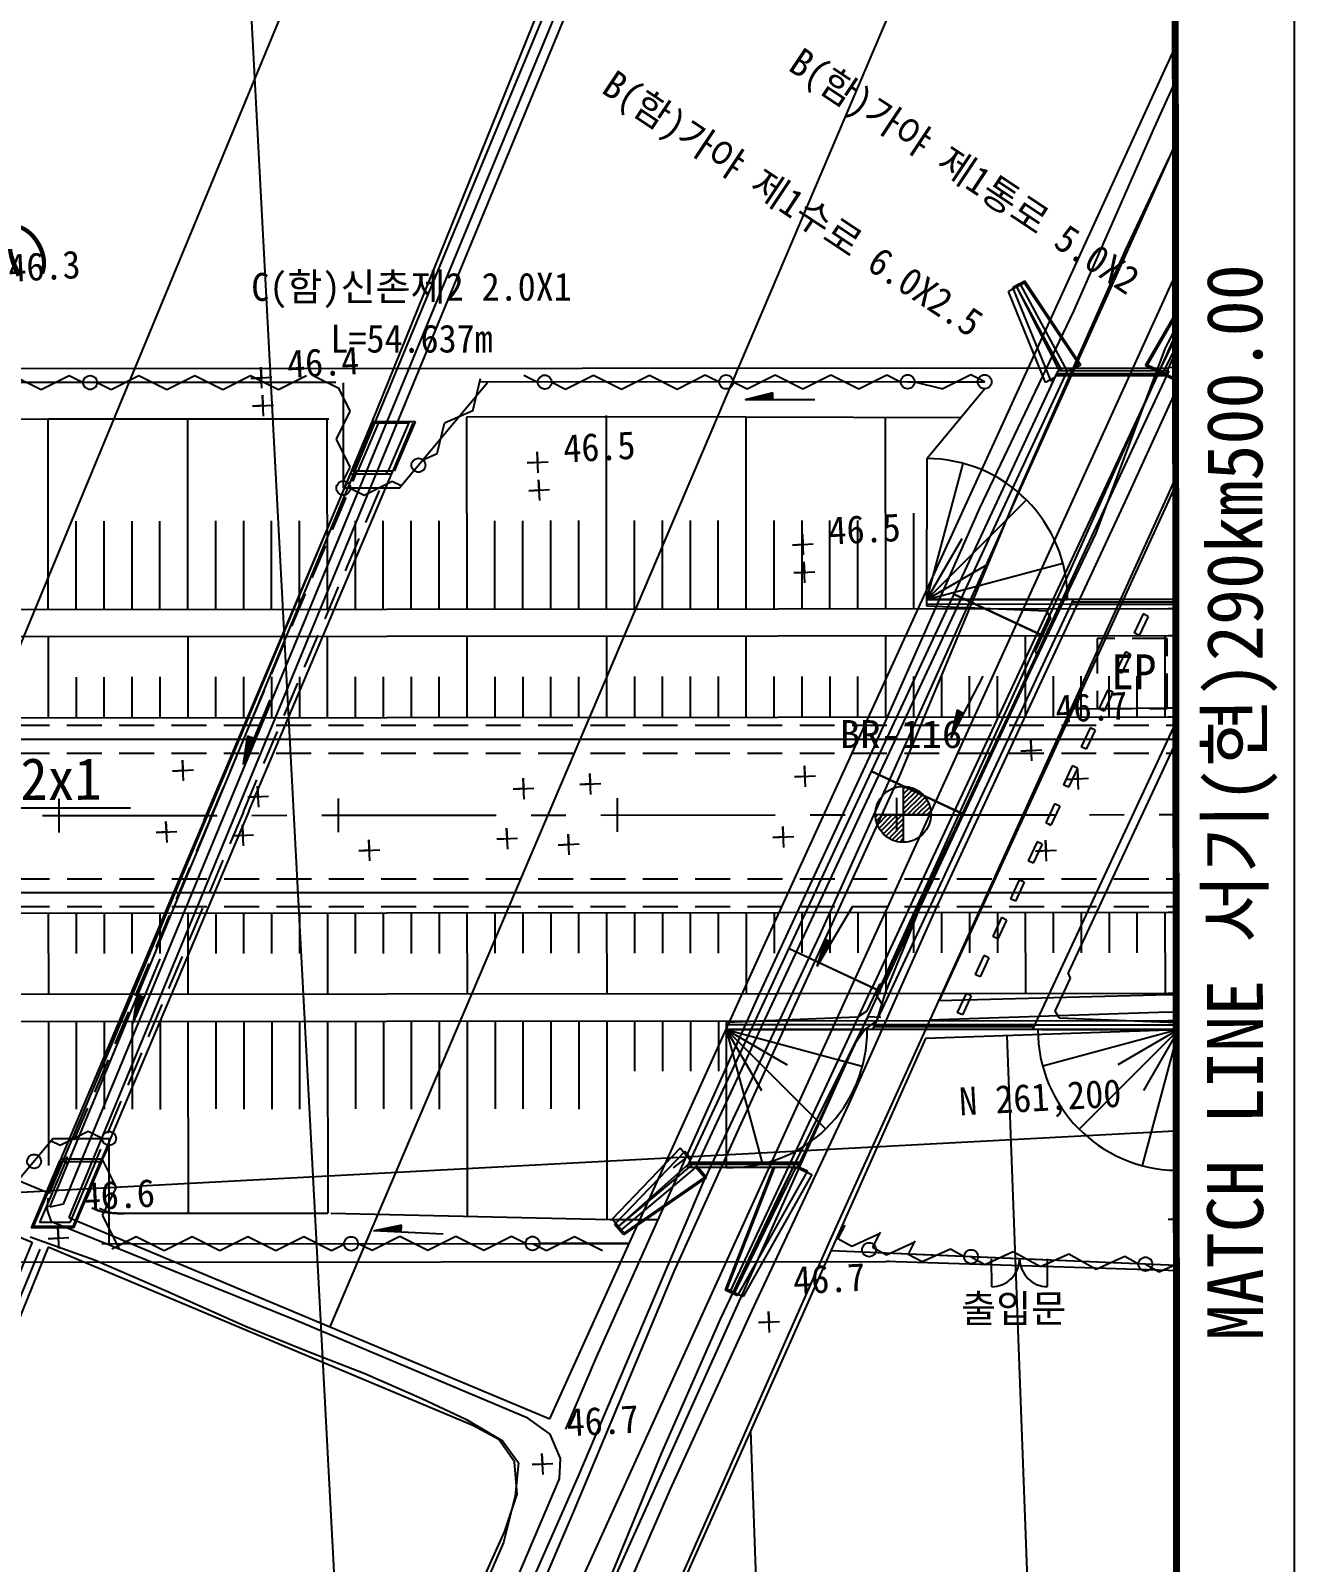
# Model space of a CAD drawing. Header units: millimetres. Extents: x 5094 to 5890, y 1103 to 1810.
# Drawn here: x 5799.3 to 5889.9, y 1418.6 to 1528.3 of the extents above; entities that cross this region are included whole.
import ezdxf
from ezdxf.enums import TextEntityAlignment as Align
from ezdxf.xclip import XClip

# ---------------------------------------------------------------- set-up
doc = ezdxf.new("R2010")
doc.units = ezdxf.units.MM
doc.header["$LTSCALE"] = 10
doc.header["$MEASUREMENT"] = 0
doc.header["$XCLIPFRAME"] = 2
for name, pattern in [('A-CENTR01', [2, 1.25, -0.25, 0.25, -0.25]), ('CENTER', [2, 1.25, -0.25, 0.25, -0.25]), ('DASHED2', [0.375, 0.25, -0.125]), ('HIDDEN', [0.375, 0.25, -0.125])]:
    doc.linetypes.add(name, pattern=pattern)
for name, color, linetype in [('TN-CABL', 4, 'Continuous'), ('TN-MACL', 6, 'A-CENTR01'), ('TT-COMM-SYMB', 3, 'Continuous'), ('TZ-BASE', 253, 'Continuous'), ('TZ-CABL', 4, 'Continuous')]:
    doc.layers.add(name, color=color, linetype=linetype)
doc.layers.add('TX-PAPR', color=2, linetype='Continuous', plot=False)
doc.styles.add('GHS', font='GulimChe.ttf')
doc.styles.add('GR', font='GulimChe.ttf')
doc.styles.add('GUL', font='GulimChe.ttf')
doc.styles.get("Standard").update_dxf_attribs({"font": 'GulimChe.ttf'})
doc.styles.add('굴림체', font='GulimChe.ttf')
doc.linetypes.add('ZIGZAG', pattern='A,0.0001,-0.2,[131,ltypeshp.shx,S=0.2,R=0,X=-0.2,Y=0],-0.4,[131,ltypeshp.shx,S=0.2,R=180,X=0.2,Y=0],-0.2', length=0.8001)
doc.dimstyles.get("Standard").update_dxf_attribs({"dimtxt": 0.18, "dimasz": 0.18, "dimexe": 0.18, "dimexo": 0.0625, "dimgap": 0.09, "dimtad": 0, "dimtih": 1, "dimtoh": 1, "dimdec": 4, "dimzin": 0, "dimdsep": 46, "dimtxsty": 'Standard', "dimcen": 0.09, "dimadec": 0, "dimazin": 0, "dimtfac": 1, "dimtdec": 4, "dimtofl": 0, "dimtmove": 0, "dimatfit": 3, "dimfxl": 0, "dimtolj": 1, "dimtzin": 0, "dimarcsym": 0})

# ---------------------------------------------------------------- blocks, each defined once
blk = doc.blocks.new('JD-DTYDHG5DHG')
at = {"layer": 'TZ-BASE'}
for p, q in [((629.35, 140.62), (647.92, -209.24)), ((648.16, 87.45, 46.53), (603.58, -20.06, 46.53)), ((619.32, -27.54, 46.3), (664.92, 82.43, 46.3)), ((665.28, 81.47, 46.3), (620.29, -27.32, 46.3)), ((665.93, 81.33, 46.62), (620.69, -28.28, 46.62)), ((663.64, 81.28, 46.53), (642.38, 28.65, 46.53)), ((687.11, 75.97, 46.62), (639.38, -36.1, 46.62)), ((699.45, 54.45, 7.98), (699.95, 55.55, 7.98)), ((670.47, -8.83, 46.62), (699.47, 54.5, 46.62)), ((699.96, 53.13, 8.29), (699.45, 52.01, 8.29)), ((699.47, 52.07, 46.92), (698.44, 49.81, 46.92)), ((698.44, 49.81, 46.92), (692.66, 36.66, 46.92)), ((699.96, 48.63, 7.36), (699.45, 47.49, 7.36)), ((699.96, 48.6, 7.77), (699.45, 47.52, 7.77)), ((699.47, 47.54, 45.99), (674.5, -7.99, 45.99)), ((699.47, 47.58, 46.41), (696.39, 41.08, 46.41)), ((696.39, 41.08, 46.41), (688.6, 23.5, 46.41)), ((699.97, 39.29, -36.75), (699.45, 38.15, -36.75)), ((699.47, 38.2, 1.89), (586.84, -209.24, 1.89)), ((692.66, 36.66, 46.92), (685.93, 22.55, 46.92)), ((699.45, 34.39, 7.36), (699.97, 35.4, 7.36)), ((699.22, 33.95, 45.99), (699.47, 34.44, 45.99)), ((699.45, 33.77, 7.77), (699.97, 34.94, 7.77)), ((692.49, 18.23, 46.41), (699.47, 33.82, 46.41)), ((694.3, 20.74, 45.99), (699.22, 33.95, 45.99)), ((599.18, 32.52), (699.44, 32.6)), ((616.71, 32.03), (618.71, 31.04)), ((618.71, 31.04), (620.71, 32.04)), ((620.71, 32.04), (621.71, 31.54)), ((623.71, 31.04), (625.71, 32.04)), ((625.71, 32.04), (627.71, 31.04)), ((627.71, 31.04), (629.71, 32.04)), ((629.71, 32.04), (631.71, 31.05)), ((631.71, 31.05), (633.71, 32.05)), ((633.71, 32.05), (634.71, 31.55)), ((633.73, 31.84, 46.35), (635.23, 31.92, 46.35)), ((634.48, 31.88, 46.35), (633.73, 31.84, 46.35)), ((634.52, 31.13, 46.35), (634.44, 32.63, 46.35)), ((634.44, 32.63, 46.35), (634.48, 31.88, 46.35)), ((635.71, 31.05), (637.71, 32.05)), ((638.24, 32.02, 51.85), (640.02, 31.14, 51.85)), ((649.64, 29.52), (650.19, 31.84)), ((653.28, 32.06), (654.28, 31.57)), ((656.28, 31.07), (658.28, 32.07)), ((658.28, 32.07), (660.28, 31.07)), ((660.28, 31.07), (662.28, 32.07)), ((662.28, 32.07), (664.28, 31.07)), ((664.28, 31.07), (666.28, 32.08)), ((666.28, 32.08), (667.28, 31.58)), ((669.28, 31.08), (671.28, 32.08)), ((671.28, 32.08), (673.28, 31.08)), ((673.28, 31.08), (675.28, 32.08)), ((675.28, 32.08), (677.28, 31.08)), ((677.28, 31.08), (679.28, 32.09)), ((679.28, 32.09), (680.28, 31.59)), ((685.3, 32.09), (683.3, 31.09)), ((686.3, 31.59), (685.3, 32.09)), ((699.44, 32.6), (699.47, 32.6)), ((699.44, 32.6), (699.47, 32.6)), ((699.97, 32.63), (699.47, 32.6)), ((622.71, 31.54), (519.18, 31.45)), ((639.81, 31.55), (622.71, 31.54)), ((622.71, 31.54), (623.71, 31.04)), ((634.71, 31.55), (635.71, 31.05)), ((640.85, 29.48), (640.02, 31.14)), ((640.34, 31.52), (640.35, 23.98)), ((640.34, 31.52), (640.35, 23.98)), ((644.35, 23.98), (650.68, 31.53)), ((686.3, 31.59), (650.14, 31.56)), ((655.28, 31.57), (656.28, 31.07)), ((668.28, 31.58), (669.28, 31.08)), ((671.12, 30.79), (669.12, 30.29)), ((671.12, 30.73), (670.88, 30.73)), ((671.12, 30.74), (670.93, 30.74)), ((671.12, 30.76), (670.98, 30.75)), ((671.12, 30.77), (671.03, 30.77)), ((671.12, 30.78), (671.08, 30.78)), ((671.12, 30.29), (671.12, 30.79)), ((680.78, 31.59), (686.3, 31.59)), ((681.28, 31.59), (683.3, 31.09)), ((686.3, 31.09), (682.17, 26.09)), ((699.97, 30.93, 10.87), (699.45, 29.77, 10.87)), ((633.84, 29.85, 46.35), (635.34, 29.93, 46.35)), ((634.59, 29.89, 46.35), (633.84, 29.85, 46.35)), ((634.63, 29.14, 46.35), (634.55, 30.64, 46.35)), ((634.55, 30.64, 46.35), (634.59, 29.89, 46.35)), ((671.12, 30.29), (669.13, 30.29)), ((671.12, 30.31), (669.18, 30.3)), ((671.12, 30.32), (669.23, 30.31)), ((671.12, 30.33), (669.28, 30.33)), ((671.12, 30.34), (669.33, 30.34)), ((671.12, 30.36), (669.38, 30.35)), ((671.12, 30.37), (669.43, 30.37)), ((671.12, 30.38), (669.48, 30.38)), ((671.12, 30.39), (669.53, 30.39)), ((671.12, 30.41), (669.58, 30.4)), ((671.12, 30.42), (669.63, 30.42)), ((671.12, 30.43), (669.68, 30.43)), ((671.12, 30.44), (669.73, 30.44)), ((671.12, 30.46), (669.78, 30.45)), ((671.12, 30.47), (669.83, 30.47)), ((671.12, 30.48), (669.88, 30.48)), ((671.12, 30.49), (669.93, 30.49)), ((671.12, 30.51), (669.98, 30.5)), ((671.12, 30.52), (670.03, 30.52)), ((671.12, 30.53), (670.08, 30.53)), ((671.12, 30.54), (670.13, 30.54)), ((671.12, 30.56), (670.18, 30.55)), ((671.12, 30.57), (670.23, 30.57)), ((671.12, 30.58), (670.28, 30.58)), ((671.12, 30.59), (670.33, 30.59)), ((671.12, 30.61), (670.38, 30.6)), ((671.12, 30.62), (670.43, 30.62)), ((671.12, 30.63), (670.48, 30.63)), ((671.12, 30.64), (670.53, 30.64)), ((671.12, 30.66), (670.58, 30.65)), ((671.12, 30.67), (670.63, 30.67)), ((671.12, 30.68), (670.68, 30.68)), ((671.12, 30.69), (670.73, 30.69)), ((671.12, 30.71), (670.78, 30.7)), ((671.12, 30.72), (670.83, 30.72)), ((674.12, 30.3), (671.12, 30.29)), ((699.47, 29.83, 49.51), (696.39, 23.08, 49.51)), ((599.18, 28.82), (619.18, 28.94)), ((619.18, 28.94), (639.31, 28.95)), ((619.18, 28.94), (619.19, 15.3)), ((642.38, 28.65, 46.53), (619.28, -26.54, 46.53)), ((629.18, 28.94), (629.19, 15.3)), ((639.18, 28.95), (639.19, 15.31)), ((639.85, 27.48), (640.85, 29.48)), ((647.07, 26.45), (647.59, 28.63)), ((649.64, 29.52), (647.59, 28.63)), ((669.18, 29.09), (649.18, 29.06)), ((649.18, 29.06), (649.19, 15.32)), ((659.18, 29.17), (659.19, 15.33)), ((669.18, 29.09), (669.19, 15.34)), ((669.18, 29.09), (684.59, 29.03)), ((679.18, 28.99), (679.19, 15.35)), ((640.85, 25.48), (639.85, 27.48)), ((646.05, 26.01), (647.07, 26.45)), ((654.31, 25.07, 46.48), (654.23, 26.57, 46.48)), ((654.23, 26.57, 46.48), (654.27, 25.82, 46.48)), ((640.35, 24.48), (640.85, 25.48)), ((653.52, 25.78, 46.48), (655.02, 25.86, 46.48)), ((654.27, 25.82, 46.48), (653.52, 25.78, 46.48)), ((682.16, 16.01), (682.17, 26.09)), ((682.16, 16.01), (684.77, 25.74)), ((641.85, 23.48), (643.85, 24.48)), ((643.85, 24.48), (644.5, 24.16)), ((654.42, 23.08, 46.48), (654.34, 24.57, 46.48)), ((654.34, 24.57, 46.48), (654.38, 23.83, 46.48)), ((699.44, 23.49, 8.3), (699.98, 24.67, 8.3)), ((699.98, 24.18, 7.98), (699.44, 23.02, 7.98)), ((640.46, 23.98), (640.35, 23.98)), ((644.35, 23.98), (640.35, 23.98)), ((644.35, 23.98), (640.35, 23.98)), ((640.85, 23.98), (641.85, 23.48)), ((653.63, 23.79, 46.48), (655.13, 23.87, 46.48)), ((654.38, 23.83, 46.48), (653.63, 23.79, 46.48)), ((675.24, -29.92, 46.94), (699.47, 23.55, 46.94)), ((688.6, 23.5, 46.41), (680.18, 3.33, 46.41)), ((682.16, 16.01), (689.29, 23.13)), ((696.39, 23.08, 49.51), (689.55, 8.43, 49.51)), ((699.47, 23.07, 46.62), (695.83, 15.14, 46.62)), ((685.93, 22.55, 46.92), (678.35, 5.43, 46.92)), ((681.19, 22.18), (681.19, 15.35)), ((621.19, 21.62), (621.19, 15.3)), ((623.19, 21.62), (623.19, 15.3)), ((625.19, 21.62), (625.19, 15.3)), ((627.19, 21.62), (627.19, 15.3)), ((631.19, 21.63), (631.19, 15.31)), ((633.19, 21.63), (633.19, 15.31)), ((635.19, 21.63), (635.19, 15.31)), ((637.19, 21.63), (637.19, 15.31)), ((641.19, 21.63), (641.19, 15.31)), ((643.19, 21.64), (643.19, 15.32)), ((645.19, 21.64), (645.19, 15.32)), ((647.19, 21.64), (647.19, 15.32)), ((651.19, 21.64), (651.19, 15.32)), ((653.19, 21.64), (653.19, 15.32)), ((655.19, 21.65), (655.19, 15.33)), ((657.19, 21.65), (657.19, 15.33)), ((661.19, 21.65), (661.19, 15.33)), ((663.19, 21.65), (663.19, 15.33)), ((665.19, 21.65), (665.19, 15.33)), ((667.19, 21.66), (667.19, 15.34)), ((671.19, 21.66), (671.19, 15.34)), ((673.19, 21.66), (673.19, 15.34)), ((675.19, 21.66), (675.19, 15.34)), ((677.19, 21.66), (677.19, 15.34)), ((672.53, 19.9, 46.48), (674.02, 19.98, 46.48)), ((673.28, 19.94, 46.48), (672.53, 19.9, 46.48)), ((673.31, 19.19, 46.48), (673.24, 20.68, 46.48)), ((673.24, 20.68, 46.48), (673.28, 19.94, 46.48)), ((682.16, 16.01), (684.68, 20.37)), ((682.48, -4.01, 45.99), (694.3, 20.74, 45.99)), ((673.42, 17.19, 46.48), (673.34, 18.69, 46.48)), ((673.34, 18.69, 46.48), (673.38, 17.94, 46.48)), ((672.63, 17.9, 46.48), (674.13, 17.98, 46.48)), ((673.38, 17.94, 46.48), (672.63, 17.9, 46.48)), ((678.56, -12.36, 46.41), (692.49, 18.23, 46.41)), ((682.16, 16.01), (691.9, 18.61)), ((682.16, 16.01), (686.53, 18.53)), ((599.19, 15.28), (699.47, 15.36)), ((682.16, 16.01), (692.24, 16)), ((699.44, 15.36), (699.99, 15.36)), ((695.83, 15.14, 46.62), (683.03, -12.72, 46.62)), ((599.2, 13.33), (699.47, 13.41)), ((619.2, 13.35), (619.2, 7.54)), ((629.2, 13.35), (629.2, 7.54)), ((639.2, 13.36), (639.2, 7.55)), ((649.2, 13.37), (649.2, 7.56)), ((659.2, 13.38), (659.2, 7.57)), ((669.2, 13.39), (669.2, 7.58)), ((679.2, 13.4), (679.2, 7.59)), ((689.2, 13.4), (689.2, 7.59)), ((699.2, 13.41), (699.2, 7.6)), ((699.44, 13.41), (699.99, 13.41)), ((621.2, 10.44), (621.2, 7.54)), ((623.2, 10.44), (623.2, 7.54)), ((625.2, 10.45), (625.2, 7.54)), ((627.2, 10.45), (627.2, 7.54)), ((631.2, 10.45), (631.2, 7.55)), ((633.2, 10.45), (633.2, 7.55)), ((635.2, 10.45), (635.2, 7.55)), ((637.2, 10.46), (637.2, 7.55)), ((641.2, 10.46), (641.2, 7.55)), ((643.2, 10.46), (643.2, 7.56)), ((645.2, 10.46), (645.2, 7.56)), ((647.2, 10.46), (647.2, 7.56)), ((651.2, 10.47), (651.2, 7.56)), ((653.2, 10.47), (653.2, 7.56)), ((655.2, 10.47), (655.2, 7.57)), ((657.2, 10.47), (657.2, 7.57)), ((661.2, 10.48), (661.2, 7.57)), ((663.2, 10.48), (663.2, 7.57)), ((665.2, 10.48), (665.2, 7.57)), ((667.2, 10.48), (667.2, 7.58)), ((671.2, 10.48), (671.2, 7.58)), ((673.2, 10.49), (673.2, 7.58)), ((675.2, 10.49), (675.2, 7.58)), ((677.2, 10.49), (677.2, 7.58)), ((681.2, 10.49), (681.2, 7.59)), ((683.2, 10.49), (683.2, 7.59)), ((686.16, 10.5), (684.79, 7.84)), ((685.2, 10.5), (685.2, 7.59)), ((687.2, 10.5), (687.2, 7.59)), ((691.2, 10.5), (691.2, 7.6)), ((693.2, 10.5), (693.2, 7.6)), ((695.2, 10.5), (695.2, 7.6)), ((697.2, 10.51), (697.2, 7.6)), ((635.09, 8.8), (633.94, 6.03)), ((689.55, 8.43, 49.51), (682.74, -6.29, 49.51)), ((684.34, 8.07), (683.87, 6.06)), ((684.79, 7.84), (683.87, 6.06)), ((684.78, 7.84), (683.89, 6.11)), ((684.77, 7.85), (683.9, 6.16)), ((684.75, 7.85), (683.91, 6.21)), ((684.74, 7.86), (683.92, 6.26)), ((684.73, 7.87), (683.93, 6.31)), ((684.72, 7.87), (683.94, 6.36)), ((684.71, 7.88), (683.96, 6.41)), ((684.7, 7.88), (683.97, 6.46)), ((684.69, 7.89), (683.98, 6.51)), ((684.68, 7.89), (683.99, 6.56)), ((684.67, 7.9), (684, 6.61)), ((684.65, 7.91), (684.01, 6.66)), ((684.64, 7.91), (684.03, 6.71)), ((684.63, 7.92), (684.04, 6.76)), ((684.62, 7.92), (684.05, 6.81)), ((684.61, 7.93), (684.06, 6.86)), ((684.6, 7.93), (684.07, 6.91)), ((684.59, 7.94), (684.09, 6.96)), ((684.58, 7.95), (684.1, 7.01)), ((684.57, 7.95), (684.11, 7.06)), ((684.55, 7.96), (684.12, 7.11)), ((684.54, 7.96), (684.13, 7.16)), ((684.53, 7.97), (684.14, 7.21)), ((684.52, 7.97), (684.16, 7.26)), ((684.51, 7.98), (684.17, 7.32)), ((684.5, 7.99), (684.18, 7.37)), ((684.49, 7.99), (684.19, 7.42)), ((684.48, 8), (684.2, 7.47)), ((684.47, 8), (684.21, 7.52)), ((684.45, 8.01), (684.23, 7.57)), ((684.44, 8.01), (684.24, 7.62)), ((684.43, 8.02), (684.25, 7.67)), ((684.42, 8.03), (684.26, 7.72)), ((684.41, 8.03), (684.27, 7.77)), ((684.4, 8.04), (684.29, 7.82)), ((684.39, 8.04), (684.3, 7.87)), ((684.38, 8.05), (684.31, 7.92)), ((684.37, 8.05), (684.32, 7.97)), ((684.35, 8.06), (684.33, 8.02)), ((684.79, 7.84), (684.34, 8.07)), ((699.47, 8.21, 47.21), (692.61, 8.14, 47.21)), ((699.99, 8.21, 8.57), (699.44, 8.21, 8.57)), ((599.2, 7.52), (699.47, 7.6)), ((699.44, 7.6), (699.99, 7.6)), ((633.48, 6.22), (633.17, 4.18)), ((633.94, 6.03), (633.17, 4.19)), ((633.93, 6.04), (633.18, 4.24)), ((633.9, 6.04), (633.19, 4.34)), ((633.91, 6.04), (633.19, 4.29)), ((633.89, 6.05), (633.2, 4.39)), ((633.88, 6.05), (633.21, 4.44)), ((633.87, 6.06), (633.22, 4.49)), ((633.86, 6.06), (633.22, 4.54)), ((633.84, 6.07), (633.23, 4.59)), ((633.83, 6.07), (633.24, 4.64)), ((633.82, 6.08), (633.25, 4.7)), ((633.8, 6.09), (633.26, 4.8)), ((633.81, 6.08), (633.26, 4.75)), ((633.79, 6.09), (633.27, 4.85)), ((633.78, 6.1), (633.28, 4.9)), ((633.75, 6.11), (633.29, 5)), ((633.76, 6.1), (633.29, 4.95)), ((633.74, 6.11), (633.3, 5.05)), ((633.73, 6.12), (633.31, 5.1)), ((633.71, 6.13), (633.32, 5.2)), ((633.72, 6.12), (633.32, 5.15)), ((633.69, 6.13), (633.33, 5.26)), ((633.68, 6.14), (633.34, 5.31)), ((633.66, 6.15), (633.35, 5.41)), ((633.67, 6.14), (633.35, 5.36)), ((633.65, 6.15), (633.36, 5.46)), ((633.64, 6.16), (633.37, 5.51)), ((633.61, 6.16), (633.38, 5.61)), ((633.63, 6.16), (633.38, 5.56)), ((633.6, 6.17), (633.39, 5.66)), ((633.59, 6.17), (633.4, 5.71)), ((633.58, 6.18), (633.41, 5.77)), ((633.56, 6.19), (633.42, 5.87)), ((633.57, 6.18), (633.42, 5.82)), ((633.54, 6.19), (633.43, 5.92)), ((633.53, 6.2), (633.44, 5.97)), ((633.51, 6.21), (633.45, 6.07)), ((633.52, 6.2), (633.45, 6.02)), ((633.5, 6.21), (633.46, 6.12)), ((633.49, 6.22), (633.47, 6.17)), ((633.94, 6.03), (633.48, 6.22)), ((689.68, 4.43, 46.65), (689.6, 5.93, 46.65)), ((689.6, 5.93, 46.65), (689.64, 5.18, 46.65)), ((628.9, 3, 46.35), (628.82, 4.5, 46.35)), ((628.82, 4.5, 46.35), (628.86, 3.75, 46.35)), ((678.35, 5.43, 46.92), (669.99, -12.55, 46.92)), ((688.89, 5.14, 46.65), (690.39, 5.22, 46.65)), ((689.64, 5.18, 46.65), (688.89, 5.14, 46.65)), ((628.11, 3.71, 46.35), (629.61, 3.79, 46.35)), ((628.86, 3.75, 46.35), (628.11, 3.71, 46.35)), ((658.08, 2.04, 46.48), (658, 3.54, 46.48)), ((658, 3.54, 46.48), (658.04, 2.79, 46.48)), ((680.18, 3.33, 46.41), (672.57, -13.29, 46.41)), ((672.67, 3.29, 46.48), (674.17, 3.37, 46.48)), ((673.42, 3.33, 46.48), (672.67, 3.29, 46.48)), ((673.46, 2.58, 46.48), (673.38, 4.08, 46.48)), ((673.38, 4.08, 46.48), (673.42, 3.33, 46.48)), ((693.02, 2.4, 46.24), (692.94, 3.9, 46.24)), ((692.94, 3.9, 46.24), (692.98, 3.15, 46.24)), ((619.28, -26.54, 46.53), (548.77, 2.55, 46.53)), ((634.29, 1.13, 46.48), (634.21, 2.63, 46.48)), ((634.21, 2.63, 46.48), (634.25, 1.88, 46.48)), ((652.52, 2.41, 46.48), (654.01, 2.49, 46.48)), ((653.27, 2.45, 46.48), (652.52, 2.41, 46.48)), ((653.31, 1.7, 46.48), (653.23, 3.2, 46.48)), ((653.23, 3.2, 46.48), (653.27, 2.45, 46.48)), ((657.3, 2.75, 46.48), (658.79, 2.83, 46.48)), ((658.04, 2.79, 46.48), (657.3, 2.75, 46.48)), ((680.46, 2.61), (680.47, -1.39)), ((680.46, 2.41), (680.65, 2.6)), ((680.46, 2.05), (680.96, 2.55)), ((680.46, 1.7), (681.22, 2.46)), ((680.46, 1.35), (681.46, 2.34)), ((680.46, 0.99), (681.67, 2.2)), ((692.24, 3.11, 46.24), (693.73, 3.19, 46.24)), ((692.98, 3.15, 46.24), (692.24, 3.11, 46.24)), ((620, -0.68), (620, 1.72)), ((633.5, 1.84, 46.48), (635, 1.92, 46.48)), ((634.25, 1.88, 46.48), (633.5, 1.84, 46.48)), ((640, -0.66), (640, 1.74)), ((660, -0.64), (660, 1.76)), ((680, -0.62), (680, 1.78)), ((680.47, 0.64), (681.86, 2.04)), ((680.79, 0.61), (682.03, 1.85)), ((681.14, 0.61), (682.18, 1.64)), ((681.49, 0.61), (682.3, 1.41)), ((681.85, 0.61), (682.39, 1.15)), ((627.72, -1.4, 46.35), (627.64, 0.1, 46.35)), ((627.64, 0.1, 46.35), (627.68, -0.65, 46.35)), ((678.46, 0.6), (682.46, 0.61)), ((678.47, 0.41), (678.67, 0.61)), ((678.53, 0.11), (679.02, 0.61)), ((678.62, -0.15), (679.37, 0.61)), ((678.73, -0.39), (679.73, 0.61)), ((678.87, -0.6), (680.08, 0.61)), ((679.04, -0.79), (680.43, 0.61)), ((679.22, -0.96), (680.47, 0.28)), ((682.2, 0.61), (682.45, 0.86)), ((626.93, -0.69, 46.35), (628.43, -0.61, 46.35)), ((627.68, -0.65, 46.35), (626.93, -0.69, 46.35)), ((632.41, -0.94, 46.48), (633.91, -0.86, 46.48)), ((633.16, -0.9, 46.48), (632.41, -0.94, 46.48)), ((633.2, -1.65, 46.48), (633.12, -0.15, 46.48)), ((633.12, -0.15, 46.48), (633.16, -0.9, 46.48)), ((651.34, -1.18, 46.48), (652.83, -1.1, 46.48)), ((652.13, -1.88, 46.48), (652.05, -0.39, 46.48)), ((652.05, -0.39, 46.48), (652.09, -1.14, 46.48)), ((656.54, -2.3, 46.48), (656.46, -0.8, 46.48)), ((656.46, -0.8, 46.48), (656.5, -1.55, 46.48)), ((671.13, -1.05, 46.48), (672.62, -0.97, 46.48)), ((671.87, -1.01, 46.48), (671.13, -1.05, 46.48)), ((671.91, -1.76, 46.48), (671.83, -0.26, 46.48)), ((671.83, -0.26, 46.48), (671.87, -1.01, 46.48)), ((679.43, -1.11), (680.47, -0.07)), ((679.66, -1.23), (680.47, -0.42)), ((679.92, -1.32), (680.47, -0.78)), ((641.46, -2, 46.48), (642.96, -1.93, 46.48)), ((642.21, -1.96, 46.48), (641.46, -2, 46.48)), ((642.25, -2.71, 46.48), (642.17, -1.22, 46.48)), ((642.17, -1.22, 46.48), (642.21, -1.96, 46.48)), ((652.09, -1.14, 46.48), (651.34, -1.18, 46.48)), ((655.75, -1.59, 46.48), (657.25, -1.51, 46.48)), ((656.5, -1.55, 46.48), (655.75, -1.59, 46.48)), ((680.22, -1.38), (680.47, -1.13)), ((689.95, -2.04, 46.24), (691.45, -1.96, 46.24)), ((690.7, -2, 46.24), (689.95, -2.04, 46.24)), ((690.74, -2.75, 46.24), (690.66, -1.25, 46.24)), ((690.66, -1.25, 46.24), (690.7, -2, 46.24)), ((680.47, -9.1, 45.99), (682.48, -4.01, 45.99)), ((499.21, -6.56), (699.47, -6.4)), ((619.21, -6.46), (619.22, -12.27)), ((621.21, -6.46), (621.21, -9.37)), ((623.21, -6.46), (623.21, -9.37)), ((625.21, -6.46), (625.21, -9.36)), ((627.21, -6.46), (627.21, -9.36)), ((629.21, -6.46), (629.22, -12.27)), ((631.21, -6.45), (631.21, -9.36)), ((633.21, -6.45), (633.21, -9.36)), ((635.21, -6.45), (635.21, -9.36)), ((637.21, -6.45), (637.21, -9.35)), ((639.21, -6.45), (639.22, -12.26)), ((641.21, -6.45), (641.21, -9.35)), ((643.21, -6.44), (643.21, -9.35)), ((645.21, -6.44), (645.21, -9.35)), ((647.21, -6.44), (647.21, -9.35)), ((649.21, -6.44), (649.22, -12.25)), ((651.21, -6.44), (651.21, -9.34)), ((653.21, -6.44), (653.21, -9.34)), ((655.21, -6.43), (655.21, -9.34)), ((657.21, -6.43), (657.21, -9.34)), ((659.21, -6.43), (659.22, -12.24)), ((661.21, -6.43), (661.21, -9.33)), ((663.21, -6.43), (663.21, -9.33)), ((665.21, -6.43), (665.21, -9.33)), ((667.21, -6.42), (667.21, -9.33)), ((669.21, -6.42), (669.22, -12.23)), ((671.21, -6.42), (671.21, -9.33)), ((673.21, -6.42), (673.21, -9.32)), ((675.21, -6.42), (675.21, -9.32)), ((676.83, -6), (675.3, -8.58)), ((682.74, -6.29, 49.51), (676.57, -20.12, 49.51)), ((677.21, -6.42), (677.21, -9.32)), ((679.21, -6.41), (679.22, -12.22)), ((681.21, -6.41), (681.21, -9.32)), ((683.21, -6.41), (683.21, -9.32)), ((685.21, -6.41), (685.21, -9.31)), ((687.21, -6.41), (687.21, -9.31)), ((689.21, -6.41), (689.22, -12.22)), ((691.21, -6.4), (691.21, -9.31)), ((693.21, -6.4), (693.21, -9.31)), ((695.21, -6.4), (695.21, -9.31)), ((697.21, -6.4), (697.21, -9.3)), ((699.21, -6.4), (699.22, -12.21)), ((699.44, -6.4), (700.01, -6.4)), ((674.5, -7.99, 45.99), (666.11, -25.79, 45.99)), ((674.87, -8.33), (674.28, -10.3)), ((675.3, -8.58), (674.28, -10.3)), ((675.29, -8.57), (674.3, -10.25)), ((675.28, -8.57), (674.31, -10.2)), ((675.27, -8.56), (674.33, -10.15)), ((675.26, -8.56), (674.34, -10.1)), ((675.25, -8.55), (674.36, -10.05)), ((675.24, -8.54), (674.37, -10)), ((675.23, -8.54), (674.39, -9.95)), ((675.21, -8.53), (674.4, -9.91)), ((675.2, -8.52), (674.42, -9.86)), ((675.19, -8.52), (674.43, -9.81)), ((675.18, -8.51), (674.45, -9.76)), ((675.17, -8.5), (674.46, -9.71)), ((675.16, -8.5), (674.48, -9.66)), ((675.15, -8.49), (674.49, -9.61)), ((675.14, -8.49), (674.5, -9.56)), ((675.13, -8.48), (674.52, -9.51)), ((675.12, -8.47), (674.53, -9.46)), ((675.11, -8.47), (674.55, -9.41)), ((675.1, -8.46), (674.56, -9.36)), ((675.09, -8.45), (674.58, -9.31)), ((675.08, -8.45), (674.59, -9.26)), ((675.06, -8.44), (674.61, -9.21)), ((675.05, -8.43), (674.62, -9.16)), ((675.04, -8.43), (674.64, -9.11)), ((675.03, -8.42), (674.65, -9.07)), ((675.02, -8.42), (674.67, -9.02)), ((675.01, -8.41), (674.68, -8.97)), ((675, -8.4), (674.7, -8.92)), ((674.99, -8.4), (674.71, -8.87)), ((674.98, -8.39), (674.72, -8.82)), ((674.97, -8.38), (674.74, -8.77)), ((674.96, -8.38), (674.75, -8.72)), ((674.95, -8.37), (674.77, -8.67)), ((674.94, -8.36), (674.78, -8.62)), ((674.92, -8.36), (674.8, -8.57)), ((674.91, -8.35), (674.81, -8.52)), ((674.9, -8.35), (674.83, -8.47)), ((674.89, -8.34), (674.84, -8.42)), ((674.88, -8.33), (674.86, -8.37)), ((675.3, -8.58), (674.87, -8.33)), ((627.2, -9.73), (626.05, -12.5)), ((655.14, -42.68, 46.62), (670.47, -8.83, 46.62)), ((679.21, -12.1, 45.99), (680.47, -9.1, 45.99)), ((599.22, -12.29), (699.47, -12.21)), ((625.59, -12.31), (625.28, -14.35)), ((626.05, -12.5), (625.28, -14.35)), ((626.04, -12.5), (625.29, -14.3)), ((626.01, -12.49), (625.3, -14.19)), ((626.02, -12.49), (625.3, -14.24)), ((626, -12.48), (625.31, -14.14)), ((625.99, -12.48), (625.32, -14.09)), ((625.98, -12.47), (625.33, -14.04)), ((625.97, -12.47), (625.33, -13.99)), ((625.95, -12.46), (625.34, -13.94)), ((625.94, -12.46), (625.35, -13.89)), ((625.93, -12.45), (625.36, -13.84)), ((625.91, -12.44), (625.37, -13.73)), ((625.92, -12.45), (625.37, -13.79)), ((625.9, -12.44), (625.38, -13.68)), ((625.89, -12.43), (625.39, -13.63)), ((625.86, -12.42), (625.4, -13.53)), ((625.87, -12.43), (625.4, -13.58)), ((625.85, -12.42), (625.41, -13.48)), ((625.84, -12.42), (625.42, -13.43)), ((625.82, -12.41), (625.43, -13.33)), ((625.83, -12.41), (625.43, -13.38)), ((625.8, -12.4), (625.44, -13.28)), ((625.79, -12.4), (625.45, -13.23)), ((625.78, -12.39), (625.46, -13.17)), ((625.77, -12.39), (625.46, -13.12)), ((625.76, -12.38), (625.47, -13.07)), ((625.75, -12.38), (625.48, -13.02)), ((625.74, -12.37), (625.49, -12.97)), ((625.72, -12.37), (625.49, -12.92)), ((625.71, -12.36), (625.5, -12.87)), ((625.7, -12.36), (625.51, -12.82)), ((625.69, -12.35), (625.52, -12.77)), ((625.67, -12.34), (625.53, -12.66)), ((625.68, -12.35), (625.53, -12.72)), ((625.65, -12.34), (625.54, -12.61)), ((625.64, -12.33), (625.55, -12.56)), ((625.62, -12.32), (625.56, -12.46)), ((625.63, -12.33), (625.56, -12.51)), ((625.61, -12.32), (625.57, -12.41)), ((625.6, -12.31), (625.58, -12.36)), ((626.05, -12.5), (625.59, -12.31)), ((669.99, -12.55, 46.92), (658.5, -38.23, 46.92)), ((679.1, -13.21, 46.41), (678.56, -12.36, 46.41)), ((678.57, -14.18, 45.99), (679.21, -12.1, 45.99)), ((683.03, -12.72, 46.62), (699.47, -12.3, 46.62)), ((699.44, -12.21), (700.01, -12.21)), ((699.44, -12.3, 7.98), (700.01, -12.29, 7.98)), ((599.22, -14.24), (699.47, -14.16)), ((619.22, -14.22), (619.23, -24.55)), ((621.22, -14.22), (621.22, -20.5)), ((623.22, -14.22), (623.22, -20.51)), ((625.22, -14.22), (625.22, -20.52)), ((627.22, -14.22), (627.22, -20.53)), ((629.22, -14.22), (629.23, -27.96)), ((631.22, -14.21), (631.22, -20.49)), ((633.22, -14.21), (633.22, -20.5)), ((635.22, -14.21), (635.22, -20.51)), ((637.22, -14.21), (637.22, -20.52)), ((639.22, -14.21), (639.23, -27.95)), ((641.22, -14.21), (641.22, -20.49)), ((643.22, -14.2), (643.22, -20.49)), ((645.22, -14.2), (645.22, -20.5)), ((647.22, -14.2), (647.22, -20.51)), ((649.22, -14.2), (649.23, -28.18)), ((651.22, -14.2), (651.22, -20.48)), ((653.22, -14.2), (653.22, -20.49)), ((655.22, -14.19), (655.22, -20.49)), ((657.22, -14.19), (657.22, -20.5)), ((659.22, -14.19), (659.23, -28.41)), ((661.22, -14.19), (661.22, -17.79)), ((663.22, -14.19), (663.22, -17.78)), ((672.57, -13.29, 46.41), (664.04, -32.13, 46.41)), ((665.22, -14.19), (665.22, -17.78)), ((667.22, -14.18), (667.22, -17.78)), ((675.14, -19.52, 46.41), (677.97, -13.86, 46.41)), ((677.69, -14.83, 45.99), (678.57, -14.18, 45.99)), ((677.97, -13.86, 46.41), (678.86, -13.93, 46.41)), ((682.32, -14.12, 46.37), (699.47, -13.54, 46.37)), ((699.44, -13.55, 7.73), (700.01, -13.53, 7.73)), ((699.44, -14.16), (700.01, -14.16)), ((667.79, -14.81), (667.79, -24.69)), ((667.79, -14.81), (672.16, -17.33)), ((667.79, -14.81), (674.92, -21.94)), ((667.79, -14.81), (670.31, -19.17)), ((667.79, -14.81), (670.38, -24.46)), ((667.79, -14.81), (667.79, -24.69)), ((667.79, -14.81), (677.87, -14.81)), ((667.79, -14.81), (677.53, -17.42)), ((677.08, -15.72, 45.99), (677.69, -14.83, 45.99)), ((699.47, -14.86, 46.89), (682.05, -15.44, 46.89)), ((691.74, -117.25, 46.89), (687.9, -15.25, 46.89)), ((700.01, -14.81), (690.11, -14.81)), ((700.01, -14.86), (690.46, -17.42)), ((700.01, -14.99), (693.06, -21.94)), ((700.01, -14.91), (695.83, -17.33)), ((700.01, -15.12), (697.67, -19.18)), ((700.01, -14.84, 8.25), (699.44, -14.86, 8.25)), ((583.21, -15.82, 46.89), (618.05, -30.04, 46.89)), ((682.05, -15.44, 46.89), (638.34, -113.58, 46.89)), ((652.83, -69.59, 45.99), (677.08, -15.72, 45.99)), ((700.01, -15.48), (697.58, -24.55)), ((671.47, -26.9, 46.41), (675.14, -19.52, 46.41)), ((676.57, -20.12, 49.51), (669.73, -34.66, 49.51)), ((699.47, -22.12), (144.3, -51.58)), ((619.57, -22.61), (613.22, -30.2)), ((620.07, -23.11), (619.43, -22.79)), ((619.57, -22.61), (623.57, -22.61)), ((619.57, -22.61), (623.57, -22.61)), ((622.07, -22.11), (620.07, -23.11)), ((623.07, -22.61), (622.07, -22.11)), ((623.58, -30.19), (623.57, -22.61)), ((700.02, -22.09), (699.44, -22.12)), ((623.57, -23.11), (623.08, -24.11)), ((623.08, -24.11), (624.08, -26.11)), ((664.86, -24.01), (663.98, -24.7)), ((624.08, -26.11), (623.08, -28.11)), ((666.11, -25.79, 45.99), (657.16, -46.85, 45.99)), ((619.15, -27.75, 49.51), (619.21, -26.89, 49.51)), ((620.29, -27.32, 46.3), (619.32, -27.54, 46.3)), ((667.38, -35.54, 46.41), (671.47, -26.9, 46.41)), ((619.44, -28.57, 49.51), (619.15, -27.75, 49.51)), ((620.69, -28.28, 46.62), (655.14, -42.68, 46.62)), ((623.08, -28.11), (624.31, -30.56)), ((623.81, -27.96), (639.23, -27.95)), ((639.46, -27.96), (659.46, -28.41)), ((659.46, -28.41), (662.94, -28.41)), ((699.44, -28.39), (699.46, -28.39)), ((699.46, -28.39), (700.02, -28.39)), ((636.98, -35.65, 49.51), (619.44, -28.57, 49.51)), ((619.98, -30.5, 46.55), (619.9, -29, 46.55)), ((619.9, -29, 46.55), (619.94, -29.75, 46.55)), ((644.53, -28.83), (642.51, -29.24)), ((644.5, -29.33), (642.51, -29.23)), ((644.51, -29.31), (642.56, -29.22)), ((644.51, -29.3), (642.61, -29.21)), ((644.51, -29.29), (642.66, -29.2)), ((644.51, -29.28), (642.71, -29.19)), ((644.51, -29.26), (642.76, -29.18)), ((644.51, -29.25), (642.81, -29.17)), ((644.51, -29.24), (642.86, -29.16)), ((644.51, -29.23), (642.91, -29.15)), ((644.51, -29.21), (642.96, -29.14)), ((644.51, -29.2), (643.01, -29.13)), ((644.51, -29.19), (643.07, -29.12)), ((644.51, -29.18), (643.12, -29.11)), ((644.51, -29.16), (643.17, -29.1)), ((644.51, -29.15), (643.22, -29.09)), ((644.51, -29.14), (643.27, -29.08)), ((644.51, -29.13), (643.32, -29.07)), ((644.51, -29.11), (643.37, -29.06)), ((644.52, -29.1), (643.42, -29.05)), ((644.52, -29.09), (643.47, -29.04)), ((644.52, -29.08), (643.52, -29.03)), ((644.52, -29.06), (643.57, -29.02)), ((644.52, -29.05), (643.62, -29.01)), ((644.52, -29.04), (643.67, -29)), ((644.52, -29.03), (643.72, -28.99)), ((644.52, -29.01), (643.77, -28.98)), ((644.52, -29), (643.82, -28.97)), ((644.52, -28.99), (643.87, -28.96)), ((644.52, -28.98), (643.92, -28.95)), ((644.52, -28.96), (643.97, -28.94)), ((644.52, -28.95), (644.02, -28.93)), ((644.52, -28.94), (644.08, -28.92)), ((644.52, -28.93), (644.13, -28.91)), ((644.52, -28.91), (644.18, -28.9)), ((644.52, -28.9), (644.23, -28.89)), ((644.53, -28.89), (644.28, -28.88)), ((644.53, -28.88), (644.33, -28.87)), ((644.53, -28.86), (644.38, -28.86)), ((644.53, -28.85), (644.43, -28.85)), ((644.53, -28.84), (644.48, -28.84)), ((644.5, -29.33), (644.53, -28.83)), ((647.5, -29.46), (644.5, -29.33)), ((676.27, -28.81), (675.79, -29.77)), ((676.78, -30.32), (678.82, -29.4)), ((678.75, -29.43), (678.27, -30.39)), ((678.82, -29.31), (678.34, -30.27)), ((618.05, -30.04, 46.89), (591.93, -93.5, 46.89)), ((591.97, -94.89, 49.21), (618.63, -30.54, 49.21)), ((619.2, -30.39, 46.89), (592.73, -95.67, 46.89)), ((617.91, -29.65, 49.51), (622.53, -31.3, 49.51)), ((619.2, -29.79, 46.55), (620.69, -29.71, 46.55)), ((619.94, -29.75, 46.55), (619.2, -29.79, 46.55)), ((649.64, -43.18, 46.89), (619.2, -30.39, 46.89)), ((623.05, -30.16), (660.82, -30.13)), ((625.51, -29.66), (623.77, -30.53)), ((627.51, -30.66), (625.51, -29.66)), ((629.51, -29.66), (627.51, -30.66)), ((631.51, -30.65), (629.51, -29.66)), ((633.51, -29.65), (631.51, -30.65)), ((634.51, -30.15), (633.51, -29.65)), ((635.51, -30.65), (634.51, -30.15)), ((637.51, -29.65), (635.51, -30.65)), ((639.51, -30.65), (637.51, -29.65)), ((638.62, -112.58, 46.94), (675.24, -29.92, 46.94)), ((640.51, -30.15), (639.51, -30.65)), ((642.41, -30.64), (641.41, -30.15)), ((644.41, -29.64), (642.41, -30.64)), ((646.41, -30.64), (644.41, -29.64)), ((648.41, -29.64), (646.41, -30.64)), ((650.41, -30.64), (648.41, -29.64)), ((652.41, -29.64), (650.41, -30.64)), ((653.41, -30.14), (652.41, -29.64)), ((653.91, -30.13), (654.91, -30.63)), ((660.82, -30.13), (654.41, -30.13)), ((654.91, -30.63), (656.91, -29.63)), ((656.91, -29.63), (658.91, -30.63)), ((699.47, -31.68), (675.27, -30.65)), ((675.79, -29.77), (676.78, -30.32)), ((678.27, -30.39), (679.26, -30.94)), ((679.26, -30.94), (681.3, -30.02)), ((681.3, -29.93), (680.82, -30.89)), ((681.81, -31.43), (683.85, -30.52)), ((683.85, -30.52), (684.83, -31.06)), ((686.31, -31.63), (688.34, -30.71)), ((688.34, -30.71), (690.3, -31.79)), ((599.23, -31.48), (679.23, -31.41)), ((622.53, -31.3, 49.51), (627.83, -33.59, 49.51)), ((679.23, -31.41), (679.46, -31.38)), ((699.47, -32.07), (679.23, -31.41)), ((699.47, -31.68), (680.8, -30.89)), ((680.82, -30.89), (681.81, -31.43)), ((685.33, -31.09), (686.31, -31.63)), ((686.81, -33.23), (686.8, -31.23)), ((690.3, -31.79), (692.34, -30.88)), ((690.81, -33.22), (690.8, -31.22)), ((692.34, -30.88), (694.3, -31.96)), ((694.3, -31.96), (696.34, -31.04)), ((696.34, -31.04), (697.32, -31.59)), ((697.82, -31.62), (698.79, -32.16)), ((699.44, -31.87), (700.03, -31.6)), ((700.03, -31.7), (699.44, -31.68)), ((700.03, -31.7), (699.44, -31.68)), ((664.04, -32.13, 46.41), (656.78, -49.49, 46.41)), ((698.79, -32.16), (699.47, -31.86)), ((700.03, -32.09), (699.44, -32.07)), ((627.83, -33.59, 49.51), (633.34, -36.06, 49.51)), ((669.73, -34.66, 49.51), (663.74, -47.77, 49.51)), ((670.89, -36.51, 46.65), (670.81, -35.01, 46.65)), ((670.81, -35.01, 46.65), (670.85, -35.76, 46.65)), ((633.34, -36.06, 49.51), (637.71, -37.82, 49.51)), ((653.56, -42.65, 49.51), (636.98, -35.65, 49.51)), ((663.15, -45.17, 46.41), (667.38, -35.54, 46.41)), ((670.1, -35.8, 46.65), (671.59, -35.72, 46.65)), ((670.85, -35.76, 46.65), (670.1, -35.8, 46.65)), ((637.71, -37.82, 49.51), (641.9, -39.44, 49.51)), ((658.5, -38.23, 46.92), (656.28, -43.42, 46.92)), ((641.9, -39.44, 49.51), (645.98, -41.24, 49.51)), ((645.98, -41.24, 49.51), (649.13, -42.72, 49.51)), ((649.13, -42.72, 49.51), (651.75, -44.27, 49.51)), ((655.18, -43.79, 49.51), (653.56, -42.65, 49.51)), ((651.5, -44.17, 46.89), (649.64, -43.18, 46.89)), ((655.9, -45.53, 49.51), (655.18, -43.79, 49.51)), ((669.53, -43.54, 46.89), (672.17, -117.47, 46.89)), ((652.62, -45.77, 46.89), (651.5, -44.17, 46.89)), ((651.75, -44.27, 49.51), (652.9, -45.84, 49.51)), ((652.81, -48.09, 46.89), (652.62, -45.77, 46.89)), ((652.9, -45.84, 49.51), (652.67, -48.2, 49.51)), ((653.87, -45.97, 46.65), (655.37, -45.89, 46.65)), ((654.62, -45.93, 46.65), (653.87, -45.97, 46.65)), ((654.66, -46.68, 46.65), (654.58, -45.18, 46.65)), ((654.58, -45.18, 46.65), (654.62, -45.93, 46.65)), ((655.84, -47, 49.51), (655.9, -45.53, 49.51)), ((659.49, -54.05, 46.41), (663.15, -45.17, 46.41)), ((657.16, -46.85, 45.99), (640.39, -84.85, 45.99)), ((649.46, -61.97, 49.51), (655.84, -47, 49.51)), ((652.67, -48.2, 49.51), (651.83, -51.56, 49.51)), ((651.93, -50.74, 46.89), (652.81, -48.09, 46.89)), ((663.74, -47.77, 49.51), (657.22, -62.78, 49.51)), ((656.78, -49.49, 46.41), (649.14, -67.19, 46.41)), ((626.02, -107.79, 46.89), (651.93, -50.74, 46.89)), ((651.83, -51.56, 49.51), (650.39, -54.85, 49.51))]:
    blk.add_line(p, q, dxfattribs=at)
at = {"layer": 'TZ-BASE', "linetype": 'Continuous'}
for p, q in [((688.88, 38.53), (688, 38.05)), ((689.17, 38.8), (688.31, 38.34)), ((689.14, 38.67), (688.88, 38.53)), ((692.21, 32.37), (688.88, 38.53)), ((693.04, 32.82), (689.14, 38.67)), ((693.19, 32.79), (689.17, 38.8)), ((690.67, 31.54), (688, 38.05)), ((691.06, 31.64), (688.31, 38.34)), ((691.86, 32.37), (688.61, 38.39)), ((691.65, 32.37), (688.61, 38.39)), ((697.83, 32.75), (699.97, 36.47)), ((697.97, 32.79), (699.97, 36.27)), ((698.83, 32.37), (699.97, 34.71)), ((699.09, 32.24), (699.97, 34.03)), ((699.27, 32.15), (699.97, 33.65)), ((691.54, 32.37), (664.95, -24.66)), ((692.21, 32.37), (665.61, -24.66)), ((698.83, 32.37), (690.07, 13.59)), ((699.49, 32.37), (690.61, 13.34)), ((691.32, 31.89), (690.67, 31.54)), ((699.32, 32.02), (691.38, 32.02)), ((699.39, 32.17), (691.45, 32.17)), ((699.49, 32.37), (691.54, 32.37)), ((692.21, 32.37), (693.04, 32.82)), ((693.19, 32.79), (692.42, 32.37)), ((697.83, 32.75), (699.42, 31.97)), ((699.42, 32.08), (697.97, 32.79)), ((699.42, 32.08), (699.97, 31.81)), ((699.42, 31.97), (699.97, 31.7)), ((644.35, 23.98), (650.68, 31.53)), ((691.25, 31.74), (691.06, 31.64)), ((640.94, 25.12, 46.72), (642.47, 28.72, 46.72)), ((640.94, 25.12, 46.72), (642.47, 28.72, 46.72)), ((641.09, 25.22, 46.72), (642.54, 28.62, 46.72)), ((641.09, 25.22, 46.72), (642.54, 28.62, 46.72)), ((641.42, 25.22, 46.72), (642.91, 28.72, 46.72)), ((641.42, 25.22, 46.72), (642.91, 28.72, 46.72)), ((645.51, 28.72, 46.72), (642.47, 28.72, 46.72)), ((645.51, 28.72, 46.72), (642.47, 28.72, 46.72)), ((645.04, 28.62, 46.72), (642.54, 28.62, 46.72)), ((645.04, 28.62, 46.72), (642.54, 28.62, 46.72)), ((643.59, 25.22, 46.72), (645.08, 28.72, 46.72)), ((643.59, 25.22, 46.72), (645.08, 28.72, 46.72)), ((643.92, 25.22, 46.72), (645.36, 28.62, 46.72)), ((643.92, 25.22, 46.72), (645.36, 28.62, 46.72)), ((644.01, 25.18, 46.72), (645.51, 28.72, 46.72)), ((644.01, 25.18, 46.72), (645.51, 28.72, 46.72)), ((630.39, 0.19), (640.97, 25.18)), ((630.39, 0.19), (640.97, 25.18)), ((633.61, 0.88), (643.9, 25.18)), ((633.61, 0.88), (643.9, 25.18)), ((643.82, 24.98), (640.88, 24.98)), ((643.82, 24.98), (640.88, 24.98)), ((643.9, 25.18), (640.95, 25.18)), ((643.9, 25.18), (640.95, 25.18)), ((692.63, 16), (678.26, -14.81)), ((691.96, 16), (682.16, 16.01)), ((682.16, 15.51), (682.16, 16.01)), ((692.46, 15.65), (682.16, 15.66)), ((690.73, 15.16), (682.16, 15.51)), ((690.7, 13.29), (684.08, 16.38)), ((690.69, 13.28), (684.08, 16.36)), ((699.99, 16), (691.96, 16)), ((699.99, 15.65), (692.46, 15.65)), ((699.99, 15.8), (692.53, 15.8)), ((691.02, 14.69), (689.92, 12.33)), ((690.73, 15.16), (691.02, 14.69)), ((697.65, 14.96), (697.02, 13.6)), ((698.02, 14.79), (697.38, 13.43)), ((698.02, 14.79), (697.65, 14.96)), ((690.07, 13.59), (678.23, -11.79)), ((690.6, 13.32), (684.69, 0.65)), ((697.38, 13.43), (697.02, 13.6)), ((689.92, 12.33), (690.06, 11.93)), ((696.39, 12.24), (695.75, 10.88)), ((696.75, 12.07), (696.39, 12.24)), ((690.06, 11.93), (684.78, 0.61)), ((696.75, 12.07), (696.11, 10.71)), ((696.11, 10.71), (695.75, 10.88)), ((695.12, 9.52), (694.48, 8.16)), ((695.48, 9.35), (694.85, 7.99)), ((695.48, 9.35), (695.12, 9.52)), ((694.85, 7.99), (694.48, 8.16)), ((699.99, 7.2), (689.73, -14.81)), ((693.85, 6.8), (693.22, 5.44)), ((694.21, 6.63), (693.58, 5.27)), ((694.21, 6.63), (693.85, 6.8)), ((700, 5.78), (692.29, -10.74)), ((693.58, 5.27), (693.22, 5.44)), ((684.77, 0.59), (678.16, 3.67)), ((684.78, 0.61), (678.17, 3.69)), ((692.58, 4.08), (691.95, 2.72)), ((692.94, 3.91), (692.31, 2.55)), ((692.94, 3.91), (692.58, 4.08)), ((692.31, 2.55), (691.95, 2.72)), ((691.31, 1.36), (690.68, 0)), ((691.68, 1.19), (691.04, -0.17)), ((691.68, 1.19), (691.31, 1.36)), ((630.39, 0.19), (620.02, -24.28)), ((630.39, 0.19), (620.02, -24.28)), ((633.61, 0.88), (622.96, -24.28)), ((633.61, 0.88), (622.96, -24.28)), ((684.68, 0.63), (678.77, -12.04)), ((684.77, 0.59), (679.18, -11.41)), ((691.04, -0.17), (690.68, 0)), ((690.86, -0.08), (691.04, -0.17)), ((690.05, -1.36), (689.41, -2.72)), ((690.41, -1.53), (689.77, -2.89)), ((690.41, -1.53), (690.05, -1.36)), ((689.77, -2.89), (689.41, -2.72)), ((688.78, -4.08), (688.14, -5.44)), ((689.14, -4.25), (688.51, -5.6)), ((689.14, -4.25), (688.78, -4.08)), ((688.51, -5.6), (688.14, -5.44)), ((687.51, -6.79), (686.88, -8.15)), ((687.87, -6.96), (687.24, -8.32)), ((687.87, -6.96), (687.51, -6.79)), ((687.24, -8.32), (686.88, -8.15)), ((678.86, -12.1), (672.24, -9.01)), ((678.87, -12.08), (672.25, -9)), ((686.24, -9.51), (685.61, -10.87)), ((686.6, -9.68), (685.97, -11.04)), ((686.6, -9.68), (686.24, -9.51)), ((685.97, -11.04), (685.61, -10.87)), ((692.44, -11.13), (692.29, -10.74)), ((678.22, -11.8), (672.23, -24.66)), ((678.77, -12.06), (672.89, -24.66)), ((677.89, -13.46), (678.78, -11.55)), ((678.78, -11.55), (679.18, -11.41)), ((691.34, -13.49), (692.44, -11.13)), ((684.97, -12.23), (684.34, -13.59)), ((685.34, -12.4), (684.7, -13.76)), ((685.34, -12.4), (684.97, -12.23)), ((677.18, -13.93), (667.79, -14.31)), ((677.18, -13.93), (677.89, -13.46)), ((684.7, -13.76), (684.34, -13.59)), ((691.63, -13.96), (691.34, -13.49)), ((691.63, -13.96), (700.01, -14.3)), ((667.79, -14.31), (667.79, -14.81)), ((678.42, -14.46), (667.79, -14.46)), ((677.59, -14.81), (667.79, -14.81)), ((690.39, -14.81), (677.59, -14.81)), ((689.82, -14.61), (678.35, -14.61)), ((689.89, -14.46), (678.42, -14.46)), ((689.89, -14.46), (700.01, -14.46)), ((690.39, -14.81), (700.01, -14.81)), ((619.57, -22.61), (613.22, -30.2)), ((623.58, -30.19), (623.57, -22.61)), ((623.04, -24.08), (620.11, -24.08)), ((623.04, -24.08), (620.11, -24.08)), ((664.48, -23.31), (659.6, -28.39)), ((664.81, -23.55), (659.79, -28.77)), ((665.18, -24.15), (664.48, -23.31)), ((664.96, -23.88), (664.48, -23.31)), ((665.23, -24.05), (664.81, -23.55)), ((664.95, -23.72), (664.81, -23.55)), ((620.02, -24.22, 46.72), (617.98, -29.02, 46.72)), ((620.02, -24.22, 46.72), (617.98, -29.02, 46.72)), ((620.08, -24.32, 46.72), (618.13, -28.92, 46.72)), ((620.08, -24.32, 46.72), (618.13, -28.92, 46.72)), ((620.41, -24.32, 46.72), (618.58, -28.62, 46.72)), ((620.41, -24.32, 46.72), (618.58, -28.62, 46.72)), ((622.96, -24.28), (620.02, -24.28)), ((622.96, -24.28), (620.02, -24.28)), ((620.4, -24.28), (620.63, -24.48)), ((622.58, -24.32, 46.72), (620.76, -28.62, 46.72)), ((622.58, -24.32, 46.72), (620.76, -28.62, 46.72)), ((622.91, -24.32, 46.72), (620.96, -28.92, 46.72)), ((622.91, -24.32, 46.72), (620.96, -28.92, 46.72)), ((623.06, -24.22, 46.72), (621.02, -29.02, 46.72)), ((623.06, -24.22, 46.72), (621.02, -29.02, 46.72)), ((665.09, -24.45), (660.05, -28.92)), ((665.29, -24.53), (660.05, -28.92)), ((665.61, -24.66), (660.25, -29.15)), ((664.95, -24.66), (672.89, -24.66)), ((665.04, -24.46), (672.98, -24.46)), ((665.11, -24.31), (673.05, -24.31)), ((665.61, -24.66), (666.22, -25.38)), ((665.61, -24.66), (666.22, -25.38)), ((666.37, -25.4), (665.74, -24.66)), ((666.37, -25.4), (665.8, -24.73)), ((671.14, -24.66), (667.7, -33.44)), ((671.24, -24.66), (667.83, -33.38)), ((672.23, -24.66), (668.1, -33.51)), ((672.56, -24.66), (668.37, -33.64)), ((672.78, -24.66), (668.37, -33.64)), ((673.6, -24.93), (668.59, -33.85)), ((673.91, -25.19), (669, -33.93)), ((672.78, -24.66), (673.91, -25.19)), ((672.92, -24.61), (673.6, -24.93)), ((666.37, -25.4), (660.42, -29.52)), ((666.22, -25.38), (660.44, -29.38)), ((660.25, -29.15), (659.6, -28.39)), ((621.02, -29.02, 46.72), (617.98, -29.02, 46.72)), ((621.02, -29.02, 46.72), (617.98, -29.02, 46.72)), ((620.96, -28.92, 46.72), (618.13, -28.92, 46.72)), ((620.96, -28.92, 46.72), (618.13, -28.92, 46.72)), ((620.76, -28.62, 46.72), (618.58, -28.62, 46.72)), ((620.76, -28.62, 46.72), (618.58, -28.62, 46.72)), ((660.42, -29.52), (659.79, -28.77)), ((660.44, -29.38), (660.25, -29.15)), ((667.7, -33.44), (668.59, -33.85)), ((667.83, -33.38), (668.1, -33.51)), ((668.1, -33.51), (669, -33.93))]:
    blk.add_line(p, q, dxfattribs=at)
at = {"layer": 'TZ-BASE', "linetype": 'DASHED2'}
for p, q in [((630.81, 0.28), (641.35, 25.18)), ((630.81, 0.28), (641.35, 25.18)), ((633.19, 0.79), (643.52, 25.18)), ((633.19, 0.79), (643.52, 25.18)), ((630.81, 0.28), (620.4, -24.28)), ((630.81, 0.28), (620.4, -24.28)), ((633.19, 0.79), (622.58, -24.28)), ((633.19, 0.79), (622.58, -24.28))]:
    blk.add_line(p, q, dxfattribs=at)
at = {"layer": 'TZ-BASE', "linetype": 'CENTER'}
blk.add_lwpolyline([(0, 0), (198.2, 0.17), (398.8, 0.34), (598.8, 0.51), (700, 0.59)], dxfattribs=at)
at = {"layer": 'TZ-BASE'}
for centre, radius in [((622.21, 31.54), 0.5), ((654.78, 31.57), 0.5), ((667.78, 31.58), 0.5), ((680.78, 31.59), 0.5), ((686.3, 31.59), 0.5), ((645.73, 25.62), 0.5), ((640.35, 23.98), 0.5), ((680.46, 0.61), 2), ((623.57, -22.61), 0.5), ((618.2, -24.25), 0.5), ((640.91, -30.15), 0.5), ((653.91, -30.13), 0.5), ((678.02, -30.58), 0.5), ((685.33, -31.08), 0.5), ((697.82, -31.61), 0.5)]:
    blk.add_circle(centre, radius, dxfattribs=at)
for centre, radius, start, end in [((682.16, 16.01), 10.08, 359.9958, 89.9964), ((668.09, -14.91), 9.79, 268.2807, 0.5634), ((700.19, -14.81), 10.08, 179.9953, 269.0271), ((623.9, -24.46), 3.49, 243.4398, 273.545), ((623.93, -24.5), 3.46, 242.8099, 272.0462), ((624.44, -24.49), 3.49, 243.4416, 273.5468), ((624.46, -24.53), 3.46, 242.8117, 272.048), ((686.8, -31.23), 2, 270.0481, 0.0481), ((690.8, -31.22), 2, 180.0481, 270.0481)]:
    blk.add_arc(centre, radius, start, end, dxfattribs=at)
for p in [(685.33, -31.08), (697.82, -31.61)]:
    blk.add_point(p, dxfattribs=at)
for s, rotation, style, p in [('B(함)가야 제1통로 5.0X2 ', 326.3672, 'GHS', (672.13, 53.97, 48.54)), ('B(함)가야 제1수로 6.0X2.5', 326.3672, 'GHS', (658.75, 52.36, -5.11)), ('46.3', 3.0378, 'GUL', (616.4, 38.75, 49.05)), ('46.4', 3.0378, 'GUL', (636.37, 31.87, 49.05)), ('46.5', 3.0378, 'GUL', (656.16, 25.81, 49.05)), ('46.5', 3.0378, 'GUL', (675.16, 19.92, 49.05)), ('46.7', 3.0378, 'GUL', (691.42, 7.16, 47.35)), ('46.6', 3.0378, 'GUL', (621.73, -27.76, 47.35)), ('46.7', 3.0378, 'GUL', (672.63, -33.78, 47.35)), ('46.7', 3.0378, 'GUL', (656.4, -43.95, 47.35))]:
    blk.add_text(s, height=2, rotation=rotation, dxfattribs=dict(at, style=style)).set_placement(p)
at = {"layer": 'TZ-BASE', "style": 'GHS'}
for s, p in [('C(함)신촌제2 2.0X1', (645.24, 38.27)), ('L=54.637m', (645.24, 34.67)), ('출입문', (688.38, -34.74))]:
    blk.add_text(s, height=2, rotation=0.0471, dxfattribs=at).set_placement(p, align=Align.MIDDLE)
at = {"layer": 'TZ-BASE', "style": 'GUL', "width": 1.07404}
blk.add_text('BR-116', height=2, rotation=359.9971, dxfattribs=at).set_placement((675.92, 5.36), (684.7, 5.36), align=Align.FIT)
at = {"layer": 'TZ-BASE', "style": 'GHS'}
blk.add_text('N 261,200', height=2, rotation=3.0877, dxfattribs=at).set_placement((696.14, -20.33), align=Align.RIGHT)
blk = doc.blocks.new('JD-DGH65HG')
at = {"layer": 'TZ-BASE', "style": 'GR'}
blk.add_text('(KPR302K247)', height=3, rotation=29.2387, dxfattribs=at).set_placement((599.38, 104.32))
at = {"layer": 'TZ-BASE'}
blk.add_text('Ø100x2x1', height=3, rotation=0.0518, dxfattribs=at).set_placement((614.74, 78.14), align=Align.MIDDLE)
blk.add_leader([(600.39, 76.07), (625.04, 76.07)], dimstyle='Standard', override={"dimtxt": 3, "dimasz": 3, "dimexe": 2, "dimexo": 3, "dimgap": 1, "dimtad": 0, "dimtih": 0, "dimcen": 1, "dimaunit": 1, "dimadec": 8, "dimtix": 1, "dimtofl": 1, "dimtmove": 2, "dimtvp": 2}, dxfattribs=at)

msp = doc.modelspace()

# ---------------------------------------------------------------- linework, layer by layer
at = {"layer": 'TN-CABL', "linetype": 'ZIGZAG', "ltscale": 0.5}
for points in [[(5783.45, 1477.53), (5881.4, 1477.53)], [(5783.46, 1466.53), (5881.41, 1466.53)]]:
    msp.add_lwpolyline(points, dxfattribs=at)
at = {"layer": 'TN-MACL', "const_width": 0.5}
msp.add_lwpolyline([(5881.34, 1547.12), (5881.47, 1397.12)], dxfattribs=at)
at = {"layer": 'TX-PAPR'}
for points in [[(5093.89, 1103.05), (5889.89, 1103.05), (5889.89, 1619.05), (5093.89, 1619.05)], [(5181.34, 1546.53), (5881.34, 1547.12), (5881.47, 1397.12), (5181.47, 1396.53)]]:
    msp.add_lwpolyline(points, close=True, dxfattribs=at)
at = {"layer": 'TZ-CABL', "linetype": 'HIDDEN'}
msp.add_lwpolyline([(5880.77, 1484.73), (5875.77, 1484.73), (5875.77, 1479.73), (5880.77, 1479.73)], close=True, dxfattribs=at)
for points in [[(5783.2, 1478.53), (5881.4, 1478.53)], [(5783.45, 1477.53), (5881.4, 1477.53)], [(5783.2, 1476.53), (5881.4, 1476.53)], [(5783.21, 1467.53), (5881.41, 1467.53)], [(5783.46, 1466.53), (5881.41, 1466.53)], [(5783.21, 1465.53), (5881.41, 1465.53)]]:
    msp.add_lwpolyline(points, dxfattribs=at)

# ---------------------------------------------------------------- block references
at = {"layer": 'TZ-BASE'}
ref = msp.add_blockref('JD-DTYDHG5DHG', (5181.4, 1471.53), dxfattribs=at)
XClip(ref).set_block_clipping_path([(-0.0634752176, 74.9999731397), (699.936274083, 75.5924085028), (700.0632245182, -74.4075377758), (0.0634752176, -74.9999731397)])
msp.add_blockref('JD-DGH65HG', (5181.47, 1396.53), dxfattribs=at)

# ---------------------------------------------------------------- texts
at = {"layer": 'TN-MACL'}
msp.add_text('MATCH LINE 서기(현)290km500.00', height=4, rotation=90.0485, dxfattribs=at).set_placement((5887.65, 1434.45))
at = {"layer": 'TT-COMM-SYMB', "style": '굴림체'}
msp.add_text('EP', height=2.5, dxfattribs=at).set_placement((5878.39, 1482.35), align=Align.MIDDLE)

doc.saveas('drawing.dxf')
